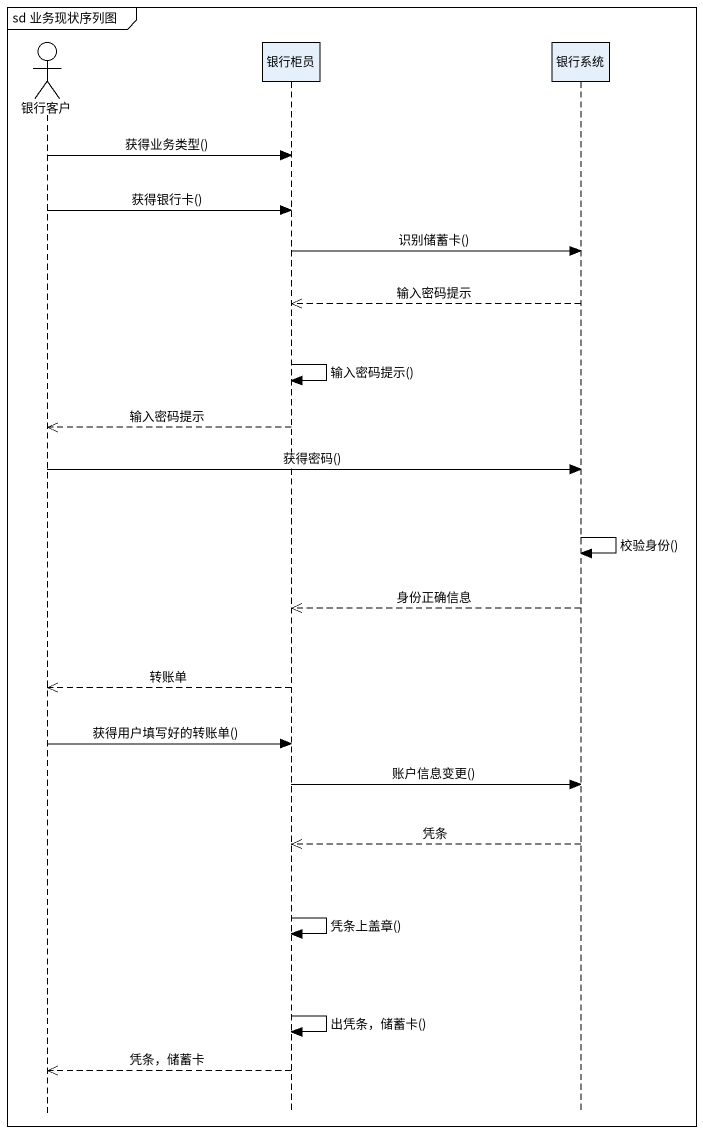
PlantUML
@startuml
mainframe sd 业务现状序列图
hide footbox
actor 银行客户
participant 银行柜员
participant 银行系统

银行客户 -> 银行柜员 : 获得业务类型()
银行客户 -> 银行柜员 : 获得银行卡()
银行柜员 -> 银行系统 : 识别储蓄卡()
银行系统 -->> 银行柜员 : 输入密码提示
银行柜员 -> 银行柜员 : 输入密码提示()
银行柜员 -->> 银行客户 : 输入密码提示
银行客户 -> 银行系统 : 获得密码()
银行系统 -> 银行系统 : 校验身份()
银行系统 -->> 银行柜员 : 身份正确信息
银行柜员 -->> 银行客户 : 转账单
银行客户 -> 银行柜员 : 获得用户填写好的转账单()
银行柜员 -> 银行系统 : 账户信息变更()
银行系统 -->> 银行柜员 : 凭条
银行柜员 -> 银行柜员 : 凭条上盖章()
银行柜员 -> 银行柜员 : 出凭条，储蓄卡()
银行柜员 -->> 银行客户 : 凭条，储蓄卡
@enduml
